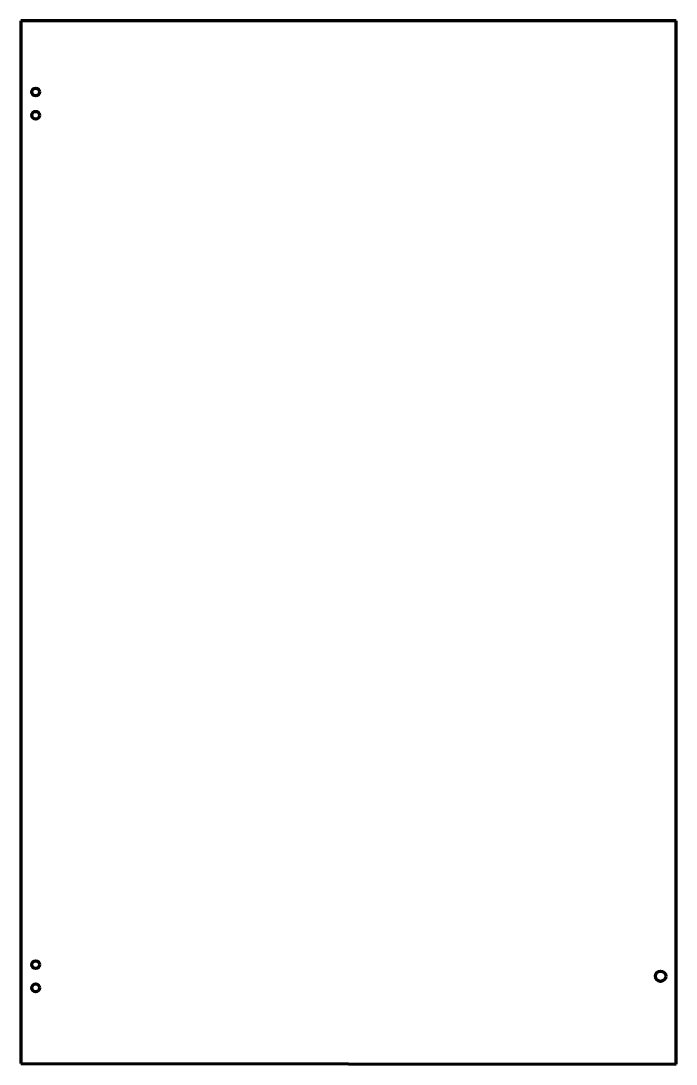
# Model space of a CAD drawing. Header units: inches. Extents: x 0 to 63, y 0 to 101.
import ezdxf

# ---------------------------------------------------------------- set-up
doc = ezdxf.new("R2010")
doc.units = ezdxf.units.IN
doc.header["$MEASUREMENT"] = 0
doc.layers.add('1', color=7, linetype='Continuous')

msp = doc.modelspace()

# ---------------------------------------------------------------- linework, layer by layer
at = {"color": 7, "lineweight": 90}
for p, q in [((0, 100.875), (0, 0.0625)), ((63.375, 100.875), (0, 100.875)), ((63.375, 0), (63.375, 100.875)), ((0, 0.0625), (63.375, 0))]:
    msp.add_line(p, q, dxfattribs=at)
at = {"layer": '1', "color": 1, "lineweight": 90}
for centre, radius in [((1.4375, 94), 0.375), ((1.4375, 91.75), 0.375), ((1.4375, 9.625), 0.375), ((61.875, 8.5), 0.5), ((1.4375, 7.375), 0.375)]:
    msp.add_circle(centre, radius, dxfattribs=at)

doc.saveas('drawing.dxf')
